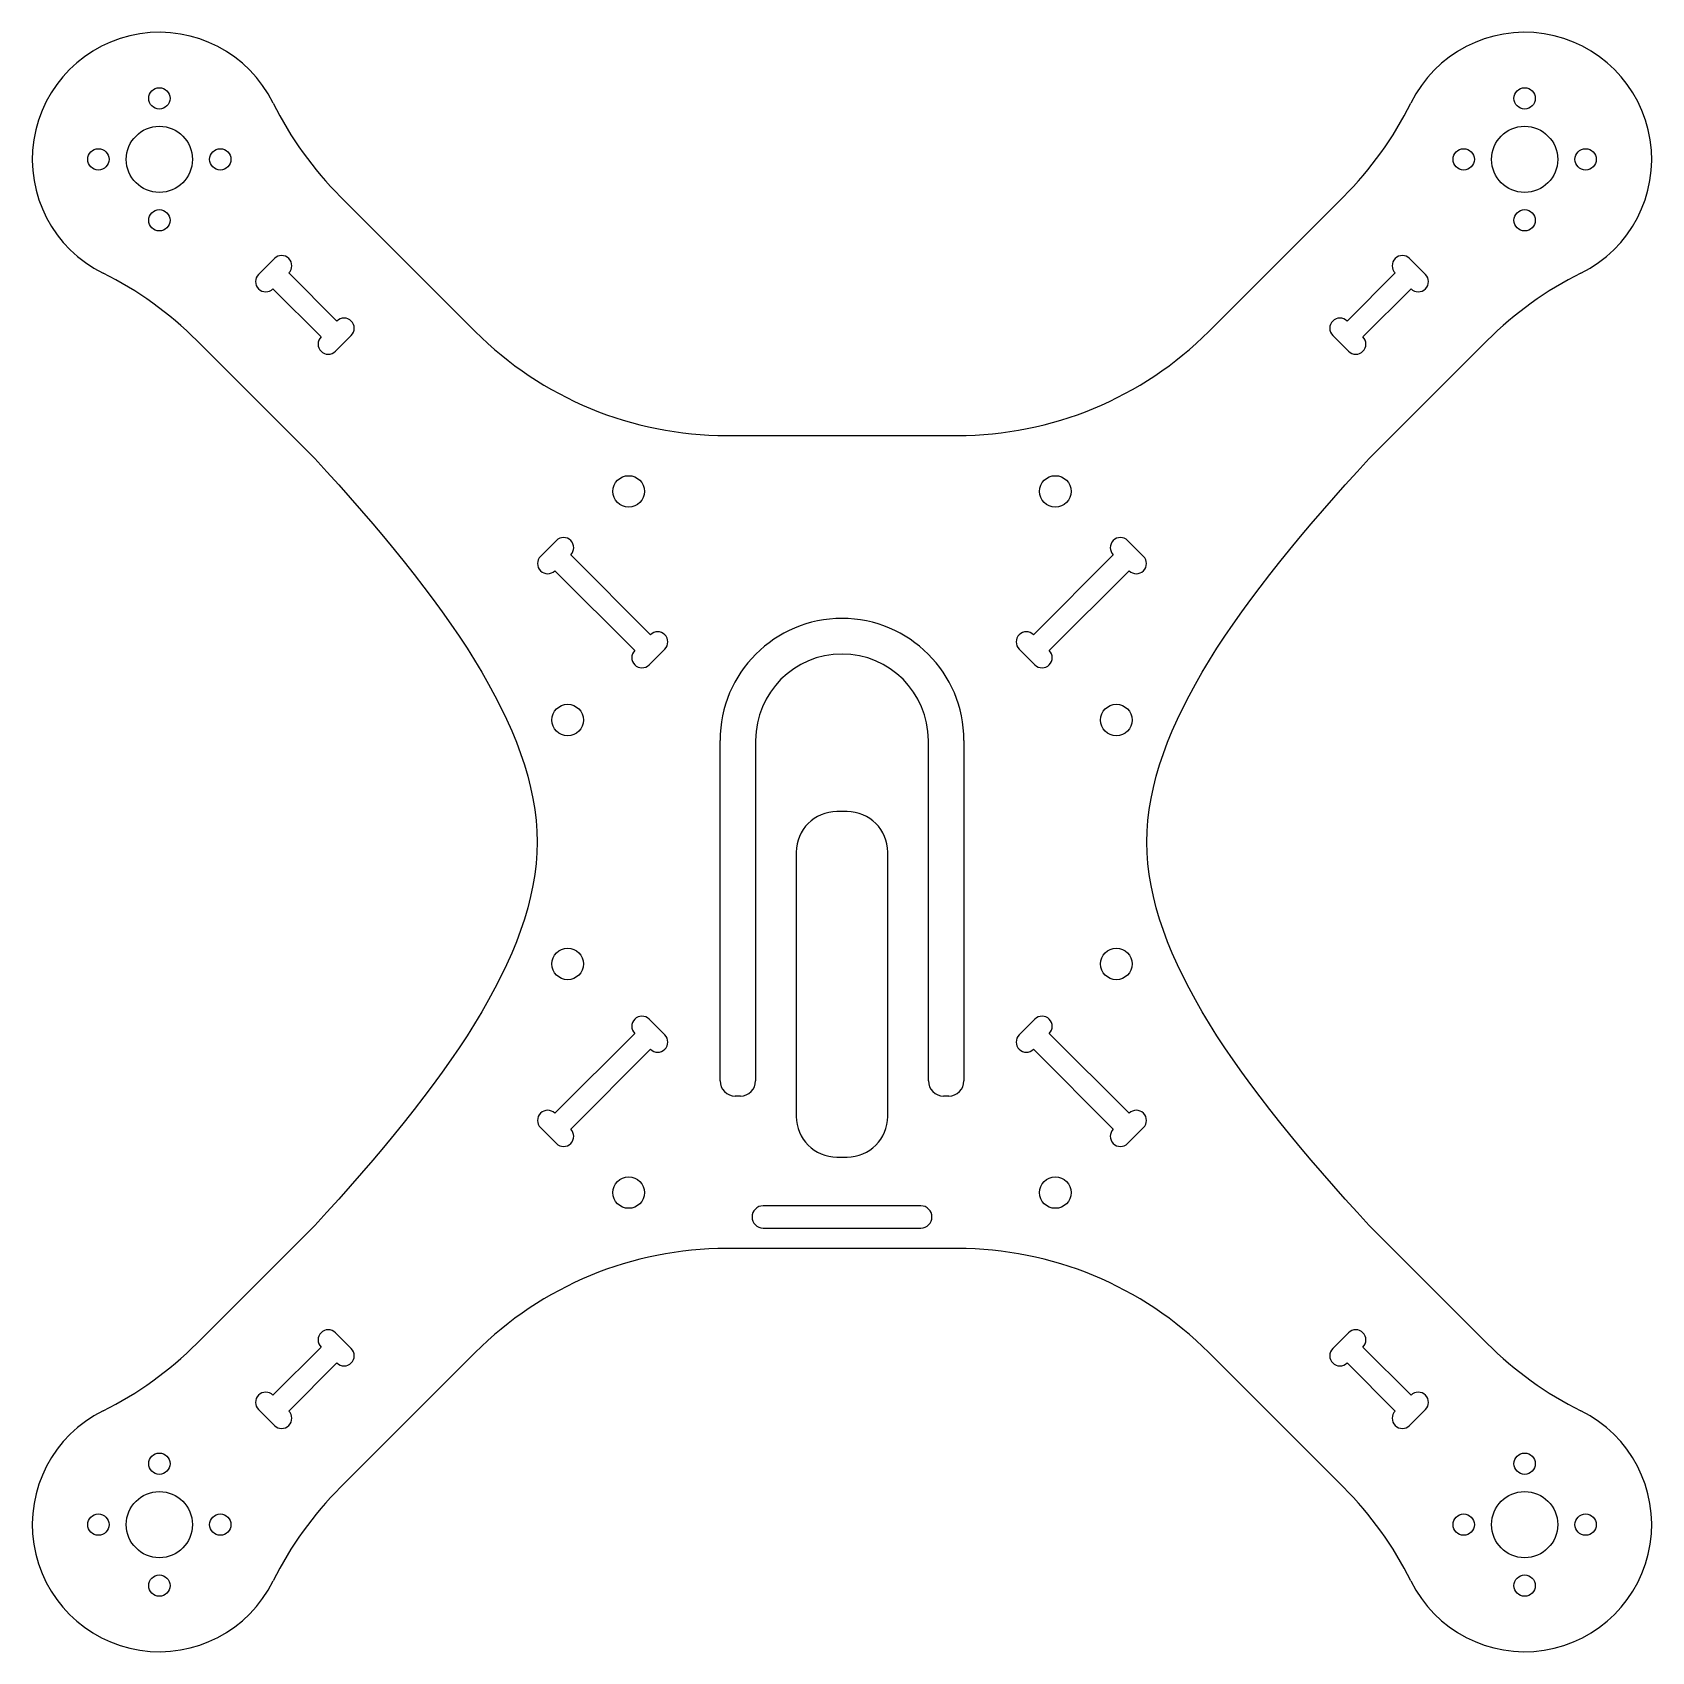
# Model space of a CAD drawing. Extents: x -80 to 80, y -80 to 80.
import ezdxf

# ---------------------------------------------------------------- set-up
doc = ezdxf.new("R2010")
doc.units = 0
doc.layers.get('0').update_dxf_attribs({"linetype": 'CONTINUOUS'})

msp = doc.modelspace()

# ---------------------------------------------------------------- linework, layer by layer
at = {"color": 7, "linetype": 'CONTINUOUS'}
for p, q in [((-36.11, 50.25), (-49.35, 63.49)), ((49.35, 63.49), (36.11, 50.25)), ((-55.86, 57.42), (-57.42, 55.86)), ((57.42, 55.86), (55.86, 57.42)), ((-49.71, 51.27), (-54.45, 56)), ((54.45, 56), (49.71, 51.27)), ((-56, 54.45), (-51.27, 49.71)), ((51.27, 49.71), (56, 54.45)), ((-49.85, 48.3), (-48.3, 49.85)), ((48.3, 49.85), (49.85, 48.3)), ((-63.49, 49.35), (-51.87, 37.73)), ((51.87, 37.73), (63.49, 49.35)), ((-11.36, 40), (11.36, 40)), ((-28.11, 29.66), (-29.66, 28.11)), ((29.66, 28.11), (28.11, 29.66)), ((-18.84, 20.4), (-26.69, 28.25)), ((26.69, 28.25), (18.84, 20.4)), ((-28.25, 26.69), (-20.4, 18.84)), ((20.4, 18.84), (28.25, 26.69)), ((-18.99, 17.43), (-17.43, 18.99)), ((17.43, 18.99), (18.99, 17.43)), ((-12, -23.5), (-12, 10)), ((-8.5, 10), (-8.5, -23.5)), ((8.5, -23.5), (8.5, 10)), ((12, 10), (12, -23.5)), ((0.5, 3), (-0.5, 3)), ((-4.5, -1), (-4.5, -27)), ((4.5, -27), (4.5, -1)), ((-17.43, -18.99), (-18.99, -17.43)), ((18.99, -17.43), (17.43, -18.99)), ((-20.4, -18.84), (-28.25, -26.69)), ((28.25, -26.69), (20.4, -18.84)), ((-26.69, -28.25), (-18.84, -20.4)), ((18.84, -20.4), (26.69, -28.25)), ((-10, -25), (-10.5, -25)), ((10.5, -25), (10, -25)), ((-29.66, -28.11), (-28.11, -29.66)), ((28.11, -29.66), (29.66, -28.11)), ((-0.5, -31), (0.5, -31)), ((7.75, -35.8), (-7.75, -35.8)), ((-51.87, -37.73), (-63.49, -49.35)), ((-7.75, -38), (7.75, -38)), ((63.49, -49.35), (51.87, -37.73)), ((11.36, -40), (-11.36, -40)), ((-48.3, -49.85), (-49.85, -48.3)), ((49.85, -48.3), (48.3, -49.85)), ((-51.27, -49.71), (-56, -54.45)), ((-49.35, -63.49), (-36.11, -50.25)), ((36.11, -50.25), (49.35, -63.49)), ((56, -54.45), (51.27, -49.71)), ((-54.45, -56), (-49.71, -51.27)), ((49.71, -51.27), (54.45, -56)), ((-57.42, -55.86), (-55.86, -57.42)), ((55.86, -57.42), (57.42, -55.86))]:
    msp.add_line(p, q, dxfattribs=at)
for centre, radius in [((-67.18, 73.18), 1.05), ((67.18, 73.18), 1.05), ((-67.18, 67.18), 3.25), ((67.18, 67.18), 3.25), ((-73.18, 67.18), 1.05), ((-61.18, 67.18), 1.05), ((61.18, 67.18), 1.05), ((73.18, 67.18), 1.05), ((-67.18, 61.18), 1.05), ((67.18, 61.18), 1.05), ((-21, 34.5), 1.55), ((21, 34.5), 1.55), ((-27, 12), 1.55), ((27, 12), 1.55), ((-27, -12), 1.55), ((27, -12), 1.55), ((-21, -34.5), 1.55), ((21, -34.5), 1.55), ((-67.18, -61.18), 1.05), ((67.18, -61.18), 1.05), ((-67.18, -67.18), 3.25), ((67.18, -67.18), 3.25), ((-73.18, -67.18), 1.05), ((-61.18, -67.18), 1.05), ((61.18, -67.18), 1.05), ((73.18, -67.18), 1.05), ((-67.18, -73.18), 1.05), ((67.18, -73.18), 1.05)]:
    msp.add_circle(centre, radius, dxfattribs=at)
for centre, radius, start, end in [((-67.18, 67.18), 12.5, 26.3283, 243.6717), ((67.18, 67.18), 12.5, 296.3283, 153.6717), ((-24.6, 88.24), 35, 206.3283, 225), ((24.6, 88.24), 35, 315, 333.6717), ((-55.15, 56.71), 1, 315, 135), ((55.15, 56.71), 1, 45, 225), ((-88.24, 24.6), 35, 45, 63.6717), ((-56.71, 55.15), 1, 135, 315), ((56.71, 55.15), 1, 225, 45), ((88.24, 24.6), 35, 116.3283, 135), ((-49, 50.56), 1, 315, 135), ((49, 50.56), 1, 45, 225), ((-50.56, 49), 1, 135, 315), ((-11.36, 75), 35, 225, 270), ((11.36, 75), 35, 270, 315), ((50.56, 49), 1, 225, 45), ((-27.4, 28.96), 1, 315, 135), ((27.4, 28.96), 1, 45, 225), ((-28.96, 27.4), 1, 135, 315), ((28.96, 27.4), 1, 225, 45), ((0, 10), 12, 0, 180), ((-18.14, 19.69), 1, 315, 135), ((18.14, 19.69), 1, 45, 225), ((-19.69, 18.14), 1, 135, 315), ((0, 10), 8.5, 0, 180), ((19.69, 18.14), 1, 225, 45), ((-0.5, -1), 4, 90, 180), ((0.5, -1), 4, 0, 90), ((-19.69, -18.14), 1, 45, 225), ((19.69, -18.14), 1, 315, 135), ((-18.14, -19.69), 1, 225, 45), ((18.14, -19.69), 1, 135, 315), ((-10.5, -23.5), 1.5, 180, 270), ((-10, -23.5), 1.5, 270, 0), ((10, -23.5), 1.5, 180, 270), ((10.5, -23.5), 1.5, 270, 0), ((-28.96, -27.4), 1, 45, 225), ((-0.5, -27), 4, 180, 270), ((0.5, -27), 4, 270, 0), ((28.96, -27.4), 1, 315, 135), ((-27.4, -28.96), 1, 225, 45), ((27.4, -28.96), 1, 135, 315), ((-7.75, -36.9), 1.1, 90, 270), ((7.75, -36.9), 1.1, 270, 90), ((-11.36, -75), 35, 90, 135), ((11.36, -75), 35, 45, 90), ((-88.24, -24.6), 35, 296.3283, 315), ((-50.56, -49), 1, 45, 225), ((50.56, -49), 1, 315, 135), ((88.24, -24.6), 35, 225, 243.6717), ((-49, -50.56), 1, 225, 45), ((49, -50.56), 1, 135, 315), ((-56.71, -55.15), 1, 45, 225), ((56.71, -55.15), 1, 315, 135), ((-67.18, -67.18), 12.5, 116.3283, 333.6717), ((-55.15, -56.71), 1, 225, 45), ((55.15, -56.71), 1, 135, 315), ((67.18, -67.18), 12.5, 206.3283, 63.6717), ((-24.6, -88.24), 35, 135, 153.6717), ((24.6, -88.24), 35, 26.3283, 45)]:
    msp.add_arc(centre, radius, start, end, dxfattribs=at)
for points in [[(-51.87, 37.73), (-39.13, 23.83), (-30, 11.27), (-30, 0)], [(30, 0), (30, 11.27), (39.13, 23.83), (51.87, 37.73)], [(-30, 0), (-30, -11.27), (-39.13, -23.83), (-51.87, -37.73)], [(51.87, -37.73), (39.13, -23.83), (30, -11.27), (30, 0)]]:
    msp.add_open_spline(points, degree=3, dxfattribs=at)

doc.saveas('drawing.dxf')
